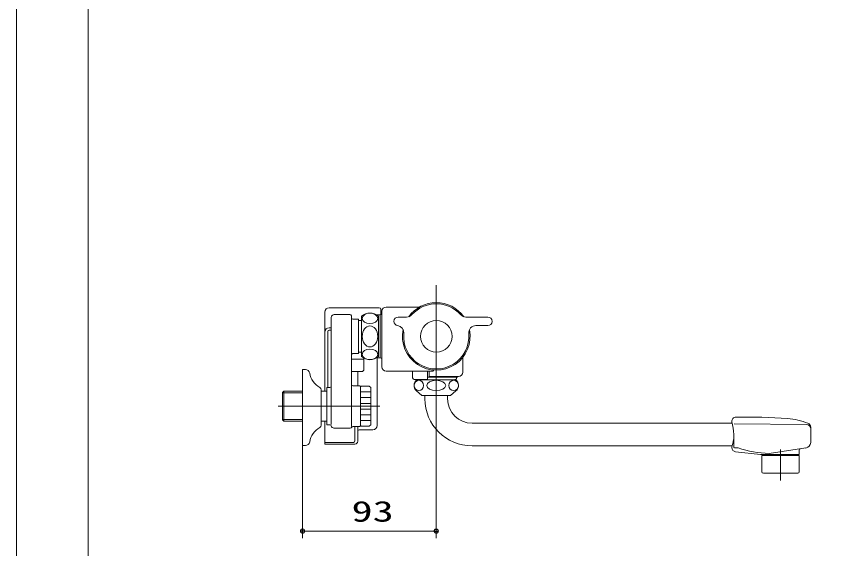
# Model space of a CAD drawing. Units: millimetres on the paper. Extents: x -305 to 305, y -152 to 152.
# Drawn here: x -301 to -187.1, y -81.1 to -6.8 of the extents above; entities that cross this region are included whole.
import ezdxf
from ezdxf.enums import TextEntityAlignment as Align

# ---------------------------------------------------------------- set-up
doc = ezdxf.new("R2010")
doc.units = ezdxf.units.MM
doc.linetypes.add('LONG_CHAIN', pattern=[21, 18, -1, 1, -1])
for name, color, linetype, lineweight in [('0-1_RV', 7, 'Continuous', 9), ('0-2_0', 7, 'Continuous', 9), ('0-4_図面枠', 3, 'Continuous', 9), ('0-5_DEFPOINTS', 7, 'Continuous', 9)]:
    doc.layers.add(name, color=color, linetype=linetype, lineweight=lineweight)
doc.styles.add('ＭＳ ゴシック', font='')
doc.styles.get('ＭＳ ゴシック').set_extended_font_data('MS Gothic')

# ---------------------------------------------------------------- blocks, each defined once
blk = doc.blocks.new('_DOTSMALL')
at = {"layer": '0-2_0'}
for p, q in [((0.0746, 0.1), (-0.0746, 0.1)), ((0.1223, -0.0248), (-0.1223, -0.0248))]:
    blk.add_line(p, q, dxfattribs=at)
for points in [[(0.125, 0), (0.124, 0.0157), (0.1211, 0.0311), (0.1162, 0.046), (0.1095, 0.0602), (0.1011, 0.0735), (0.0911, 0.0856), (0.0797, 0.0963), (0.067, 0.1055), (0.0532, 0.1131), (0.0386, 0.1189), (0.0234, 0.1228), (0.0078, 0.1248), (-0.0078, 0.1248), (-0.0234, 0.1228), (-0.0386, 0.1189), (-0.0532, 0.1131), (-0.067, 0.1055), (-0.0797, 0.0963), (-0.0911, 0.0856), (-0.1011, 0.0735), (-0.1095, 0.0602), (-0.1162, 0.046), (-0.1211, 0.0311), (-0.124, 0.0157), (-0.125, 0), (0, 0)], [(-0.125, 0), (-0.124, -0.0157), (-0.1211, -0.0311), (-0.1162, -0.046), (-0.1095, -0.0602), (-0.1011, -0.0735), (-0.0911, -0.0856), (-0.0797, -0.0963), (-0.067, -0.1055), (-0.0532, -0.1131), (-0.0386, -0.1189), (-0.0234, -0.1228), (-0.0078, -0.1248), (0.0078, -0.1248), (0.0234, -0.1228), (0.0386, -0.1189), (0.0532, -0.1131), (0.067, -0.1055), (0.0797, -0.0963), (0.0911, -0.0856), (0.1011, -0.0735), (0.1095, -0.0602), (0.1162, -0.046), (0.1211, -0.0311), (0.124, -0.0157), (0.125, 0), (0, 0)]]:
    blk.add_lwpolyline(points, close=True, dxfattribs=at)

msp = doc.modelspace()

# ---------------------------------------------------------------- linework, layer by layer
at = {"layer": '0-1_RV', "linetype": 'LONG_CHAIN'}
for p, q in [((-242.473, -44.375), (-242.473, -60.784)), ((-250.34, -61.25), (-264.494, -61.25)), ((-194.473, -71.629), (-194.473, -67.277))]:
    msp.add_line(p, q, dxfattribs=at)
at = {"layer": '0-1_RV'}
for p, q in [((-257.411, -47.503), (-250.411, -47.503)), ((-250.211, -48.493), (-250.211, -47.703)), ((-244.857, -47.403), (-249.473, -47.403)), ((-258.011, -48.103), (-258.01, -59.154)), ((-257.113, -48.853), (-257.113, -63.822)), ((-254.513, -48.453), (-256.713, -48.453)), ((-254.313, -64.1), (-254.313, -48.653)), ((-252.913, -54.303), (-252.913, -48.703)), ((-250.791, -48.503), (-250.273, -48.503)), ((-250.513, -48.703), (-250.513, -51.503)), ((-250.273, -48.503), (-250.273, -54.503)), ((-250.073, -55.743), (-250.073, -48.003)), ((-247.773, -48.803), (-246.61, -48.803)), ((-238.337, -48.803), (-235.273, -48.803)), ((-254.113, -49.103), (-253.313, -49.103)), ((-253.313, -53.903), (-253.313, -49.103)), ((-253.313, -49.303), (-252.913, -49.303)), ((-236.946, -50.003), (-235.273, -50.003)), ((-257.61, -50.821), (-257.61, -58.65)), ((-257.41, -50.296), (-257.113, -50.296)), ((-257.41, -50.621), (-257.113, -50.621)), ((-250.513, -54.303), (-250.513, -51.503)), ((-254.113, -53.903), (-253.313, -53.903)), ((-253.313, -53.703), (-252.913, -53.703)), ((-252.573, -56.203), (-252.573, -54.538)), ((-250.791, -54.503), (-250.273, -54.503)), ((-250.71, -63.95), (-250.71, -54.503)), ((-238.773, -54.428), (-238.773, -56.503)), ((-252.573, -54.703), (-254.313, -54.703)), ((-261.113, -56.13), (-260.713, -56.13)), ((-261.113, -56.13), (-261.113, -66.73)), ((-252.773, -56.403), (-254.313, -56.403)), ((-253.41, -56.403), (-253.41, -58.4)), ((-252.773, -56.403), (-252.573, -56.203)), ((-242.973, -56.343), (-249.473, -56.343)), ((-245.773, -57.303), (-245.773, -56.523)), ((-243.673, -57.403), (-243.673, -56.343)), ((-243.473, -57.103), (-243.473, -56.343)), ((-242.873, -56.203), (-242.873, -56.243)), ((-245.573, -57.503), (-243.773, -57.503)), ((-245.573, -57.503), (-245.073, -57.503)), ((-245.213, -57.503), (-245.073, -57.503)), ((-239.773, -57.543), (-245.173, -57.543)), ((-245.073, -57.503), (-245.073, -57.543)), ((-243.673, -57.203), (-239.533, -57.203)), ((-239.373, -57.103), (-243.473, -57.103)), ((-239.873, -57.503), (-239.733, -57.503)), ((-239.873, -57.503), (-239.873, -57.543)), ((-239.673, -57.443), (-239.673, -57.203)), ((-239.533, -57.203), (-239.533, -57.103)), ((-263.713, -59.154), (-263.913, -59.354)), ((-261.113, -59.154), (-263.713, -59.154)), ((-263.713, -59.154), (-263.713, -63.345)), ((-258.513, -63.91), (-258.513, -58.95)), ((-257.713, -59.154), (-258.513, -59.154)), ((-257.713, -58.65), (-257.313, -58.65)), ((-257.713, -58.65), (-257.713, -63.85)), ((-253.113, -58.4), (-254.113, -58.4)), ((-253.013, -58.5), (-253.113, -58.4)), ((-253.013, -64), (-253.013, -58.5)), ((-253.013, -59.25), (-251.613, -59.25)), ((-251.613, -58.65), (-251.813, -58.45)), ((-251.613, -58.65), (-251.613, -63.85)), ((-244.473, -59.743), (-245.222, -59.104)), ((-263.913, -63.145), (-263.913, -59.354)), ((-263.913, -63.145), (-263.913, -59.354)), ((-261.113, -59.387), (-263.913, -59.387)), ((-253.013, -60.05), (-251.613, -60.05)), ((-244.054, -60.203), (-244.054, -59.743)), ((-240.894, -60.203), (-240.894, -59.743)), ((-253.013, -60.85), (-251.613, -60.85)), ((-242.473, -60.784), (-242.473, -79.672)), ((-253.013, -61.65), (-251.613, -61.65)), ((-253.013, -62.45), (-251.613, -62.45)), ((-261.113, -63.113), (-263.913, -63.113)), ((-263.713, -63.345), (-263.913, -63.145)), ((-261.113, -63.345), (-263.713, -63.345)), ((-257.713, -63.345), (-258.513, -63.345)), ((-258.01, -66.54), (-258.01, -63.345)), ((-253.013, -63.25), (-251.613, -63.25)), ((-201.212, -63.623), (-237.474, -63.623)), ((-200.959, -63.686), (-190.867, -63.798)), ((-257.313, -63.85), (-257.713, -63.85)), ((-256.732, -64.3), (-254.46, -64.3)), ((-254.113, -64.1), (-253.113, -64.1)), ((-253.81, -66.095), (-253.81, -64.1)), ((-253.41, -64.1), (-253.41, -66.14)), ((-251.31, -64.55), (-253.21, -64.55)), ((-253.013, -64), (-253.113, -64.1)), ((-253.013, -63.95), (-252.913, -64.05)), ((-252.913, -64.05), (-251.813, -64.05)), ((-251.613, -63.85), (-251.813, -64.05)), ((-190.273, -66.289), (-190.273, -64.182)), ((-201.01, -65.203), (-201.01, -66.943)), ((-261.113, -66.73), (-261.113, -79.672)), ((-261.113, -66.73), (-260.713, -66.73)), ((-254.01, -66.295), (-258.01, -66.295)), ((-253.81, -66.54), (-258.01, -66.54)), ((-201.212, -66.783), (-237.474, -66.783)), ((-200.572, -67.043), (-200.91, -67.043)), ((-196.072, -67.832), (-190.945, -67.078)), ((-197.286, -67.98), (-200.737, -67.6)), ((-197.286, -67.98), (-191.873, -67.98)), ((-197.073, -68.103), (-191.873, -68.103)), ((-197.073, -70.403), (-197.073, -68.103)), ((-196.373, -67.98), (-196.373, -68.103)), ((-192.573, -67.98), (-192.573, -68.103)), ((-191.873, -67.98), (-191.873, -67.388)), ((-191.873, -70.403), (-191.873, -68.103)), ((-196.873, -70.603), (-192.073, -70.603)), ((-242.473, -78.672), (-261.113, -78.672))]:
    msp.add_line(p, q, dxfattribs=at)
for points in [[(-253.013, -58.55), (-252.913, -58.45), (-251.813, -58.45)], [(-244.473, -59.743), (-240.473, -59.743), (-239.724, -59.104)]]:
    msp.add_lwpolyline(points, dxfattribs=at)
msp.add_circle((-242.473, -51.503), 2.2, dxfattribs=at)
for centre, radius, start, end in [((-257.411, -48.103), 0.6, 90, 180), ((-250.411, -47.703), 0.2, 0, 90), ((-249.473, -48.003), 0.6, 90, 180), ((-242.473, -51.503), 4.717, 35.61881, 144.38119), ((-242.473, -51.503), 4.55, 41.81031, 138.18969), ((-244.857, -47.203), 0.2, 270, 299.00294), ((-256.713, -48.853), 0.4, 90, 180), ((-254.513, -48.653), 0.2, 0, 90), ((-254.113, -48.903), 0.2, 180, 270), ((-251.713, -50.078), 1.825, 48.887, 131.112), ((-250.273, -48.303), 0.2, 270, 0), ((-247.773, -49.403), 0.6, 90, 180), ((-246.61, -47.803), 1, 270, 318.18969), ((-238.337, -47.803), 1, 221.81031, 270), ((-235.273, -49.403), 0.6, 270, 90), ((-247.773, -49.403), 0.6, 180, 261.88135), ((-247.999, -50.987), 1, 354.66497, 81.88135), ((-236.946, -51.003), 1, 90, 185.16879), ((-257.41, -50.896), 0.6, 90, 180), ((-257.41, -50.821), 0.2, 90, 180), ((-242.473, -51.503), 4.717, 168.47347, 11.36029), ((-242.473, -51.503), 4.55, 174.66497, 5.16879), ((-254.113, -54.103), 0.2, 90, 180), ((-251.713, -52.928), 1.825, 228.888, 311.113), ((-250.273, -54.703), 0.2, 0, 90), ((-249.473, -55.743), 0.6, 180, 270), ((-260.713, -56.73), 0.6, 9.365, 90), ((-257.359, -56.177), 2.8, 189.365, 241.359), ((-245.973, -56.523), 0.2, 0, 64.15807), ((-242.973, -56.243), 0.1, 270, 0), ((-239.373, -56.503), 0.6, 270, 0), ((-245.573, -57.303), 0.2, 180, 270), ((-244.573, -58.343), 1, 126.87, 229.522), ((-243.773, -57.403), 0.1, 270, 0), ((-243.773, -57.403), 0.1, 270, 359.99999), ((-240.373, -58.343), 1, 310.478, 53.1301), ((-239.733, -57.443), 0.06, 270, 0), ((-239.733, -57.443), 0.06, 270, 359.99999), ((-258.873, -58.95), 0.36, 0.01029, 61.36829), ((-257.313, -58.45), 0.2, 270, 0), ((-257.313, -58.45), 0.2, 270, 0), ((-257.313, -58.45), 0.2, 270, 0), ((-254.113, -58.2), 0.2, 180, 270), ((-254.113, -58.2), 0.2, 180, 270), ((-254.113, -58.2), 0.2, 180, 270), ((-237.474, -60.203), 6.58, 180, 270), ((-237.474, -60.203), 3.42, 180, 270), ((-200.673, -63.38), 0.6, 91.07077, 182.37137), ((-207.303, -65.203), 6.293, 359.99999, 16.60647), ((-199.292, -142.768), 80, 85.829, 90.99724), ((-194.265, -72.948), 10, 68.847, 85.46041), ((-190.873, -64.398), 0.6, 359.99999, 89.363), ((-190.873, -64.182), 0.6, 359.99999, 68.847), ((-257.359, -66.683), 2.8, 118.641, 170.634), ((-258.873, -63.91), 0.36, 298.641, 360), ((-258.873, -63.91), 0.36, 298.641, 360), ((-257.313, -64.05), 0.2, 14.478, 90), ((-256.732, -63.9), 0.4, 194.478, 270), ((-254.46, -64.1), 0.2, 270, 330), ((-254.113, -64.3), 0.2, 90, 150), ((-254.113, -64.3), 0.2, 90, 150), ((-254.113, -64.3), 0.2, 90, 150), ((-253.21, -64.75), 0.2, 90, 180), ((-251.31, -63.95), 0.6, 270, 0), ((-207.303, -65.203), 6.293, 343.37717, 353.613), ((-260.713, -66.13), 0.6, 270, 350.632), ((-254.01, -66.095), 0.2, 270, 0), ((-253.81, -66.14), 0.4, 270, 0), ((-200.673, -67.003), 0.6, 180.02834, 263.92337), ((-200.91, -66.943), 0.1, 180, 270), ((-200.572, -67.643), 0.6, 71.047, 90), ((-195.83, -53.834), 14, 251.047, 269.008), ((-191.673, -67.388), 0.2, 98.366, 180), ((-191.073, -66.289), 0.8, 279.13329, 359.99999), ((-196.873, -70.403), 0.2, 180, 270), ((-192.073, -70.403), 0.2, 270, 359.99899)]:
    msp.add_arc(centre, radius, start, end, dxfattribs=at)
for centre, major_axis, ratio in [((-251.713, -48.992), (1.075, 0), 0.682554), ((-251.712, -51.502), (0, 1.466), 0.732947), ((-251.712, -54.012), (-1.075, 0), 0.682516), ((-244.901, -58.343), (0, 0.714), 0.928702), ((-242.473, -58.343), (-1.32, 0), 0.54082), ((-240.045, -58.343), (0, -0.714), 0.928702)]:
    msp.add_ellipse(centre, major_axis=major_axis, ratio=ratio, dxfattribs=at)
at = {"layer": '0-4_図面枠'}
msp.add_lwpolyline([(-291.017, -138.498), (108.983, -138.498), (108.983, 138.502), (-291.017, 138.502)], close=True, dxfattribs=at)
at = {"layer": '0-5_DEFPOINTS'}
msp.add_line((-301.017, -148.498), (-301.017, 148.502), dxfattribs=at)

# ---------------------------------------------------------------- block references
at = {"layer": '0-1_RV', "xscale": 2.32, "yscale": 2.32, "rotation": 180}
msp.add_blockref('_DOTSMALL', (-261.113, -78.672), dxfattribs=at)
at = {"layer": '0-1_RV', "xscale": 2.32, "yscale": 2.32}
msp.add_blockref('_DOTSMALL', (-242.473, -78.672), dxfattribs=at)

# ---------------------------------------------------------------- texts
at = {"layer": '0-1_RV', "style": 'ＭＳ ゴシック', "width": 1.5}
msp.add_text('93', height=2.889, dxfattribs=at).set_placement((-254.293, -78.227), align=Align.BOTTOM_LEFT)

doc.saveas('drawing.dxf')
